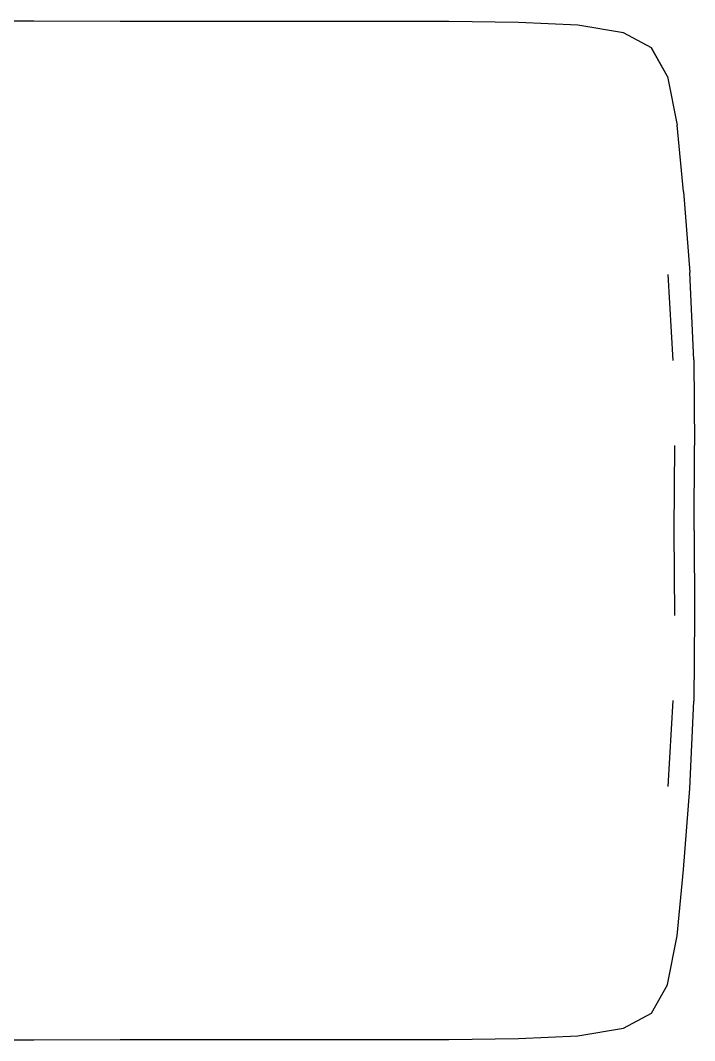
# Model space of a CAD drawing. Header units: millimetres. Extents: x -41292 to 298682, y -22072 to 33155.
# Drawn here: x 29729 to 30195, y 3753 to 4457 of the extents above; entities that cross this region are included whole.
import ezdxf

# ---------------------------------------------------------------- set-up
doc = ezdxf.new("R2010")
doc.units = ezdxf.units.MM

# ---------------------------------------------------------------- blocks, each defined once
blk = doc.blocks.new('AHSISHEUD')
for p, q in [((30365.99, 22104.69), (30279.93, 22105.31)), ((30425.73, 22104.59), (30365.99, 22104.69)), ((30652.39, 22104.63), (30425.73, 22104.59)), ((30700.49, 22103.95), (30652.39, 22104.63)), ((30741.61, 22101.91), (30700.49, 22103.95)), ((30773.13, 22096.67), (30741.61, 22101.91)), ((30792.4, 22086.43), (30773.13, 22096.67)), ((30803.4, 22066.68), (30792.4, 22086.43)), ((30803.4, 22066.68), (30792.4, 22086.25)), ((30803.4, 22066.64), (30803.4, 22066.68)), ((30803.4, 22066.64), (30810.09, 22032.91)), ((30814.51, 21987.1), (30810.09, 22032.91)), ((30814.51, 21987.1), (30818.71, 21931.23)), ((30807.37, 21870.55), (30803.75, 21929.82)), ((30821.6, 21870.9), (30818.71, 21931.23)), ((30821.6, 21870.9), (30822.09, 21811.72)), ((30808.11, 21811.72), (30807.75, 21753.11)), ((30821.73, 21753.11), (30822.09, 21811.72)), ((30807.75, 21753.11), (30808.11, 21694.5)), ((30821.73, 21753.11), (30822.09, 21694.5)), ((30822.09, 21694.5), (30821.6, 21635.31)), ((30803.75, 21576.4), (30807.37, 21635.67)), ((30818.71, 21574.98), (30821.6, 21635.31)), ((30814.51, 21519.12), (30818.71, 21574.98)), ((30810.09, 21473.3), (30814.51, 21519.12)), ((30803.4, 21439.58), (30810.09, 21473.3)), ((30792.4, 21419.78), (30803.4, 21439.53)), ((30792.4, 21419.96), (30803.4, 21439.53)), ((30803.4, 21439.53), (30803.4, 21439.58)), ((30773.13, 21409.55), (30792.4, 21419.78)), ((30741.61, 21404.31), (30773.13, 21409.55)), ((30279.93, 21400.91), (30365.99, 21401.52)), ((30365.99, 21401.52), (30425.73, 21401.62)), ((30425.73, 21401.62), (30652.39, 21401.59)), ((30652.39, 21401.59), (30700.49, 21402.26)), ((30700.49, 21402.26), (30741.61, 21404.31))]:
    blk.add_line(p, q)

msp = doc.modelspace()

# ---------------------------------------------------------------- block references
msp.add_blockref('AHSISHEUD', (-627.37, -17648.09))

doc.saveas('drawing.dxf')
